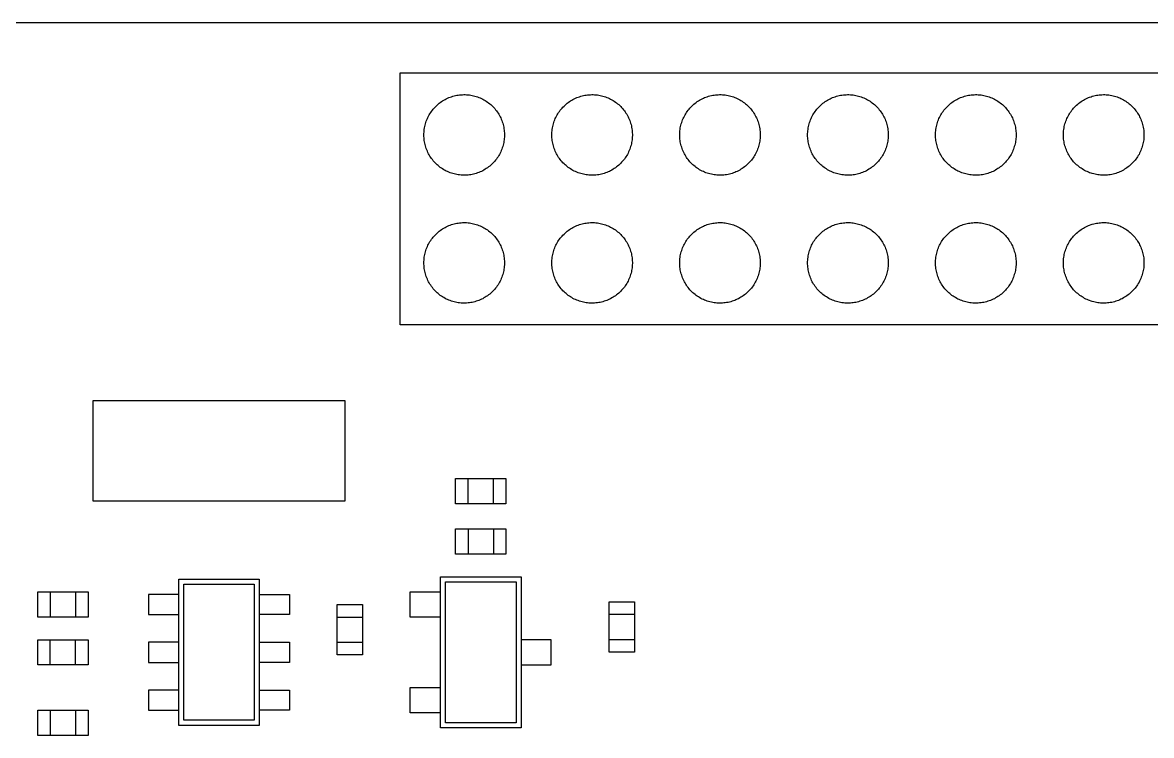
# Model space of a CAD drawing. Header units: millimetres. Extents: x -87 to 0, y -2.5 to 56.
# Drawn here: x -65.4 to -42.98, y 41.85 to 56 of the extents above; entities that cross this region are included whole.
import ezdxf

# ---------------------------------------------------------------- set-up
doc = ezdxf.new("R2010")
doc.units = ezdxf.units.MM
doc.header["$MEASUREMENT"] = 0
for name, color, linetype, true_color in [('BOARD_OUTLINE', 254, 'Continuous', 0xd6d6d6), ('PARTS_TOP', 111, 'Continuous', 0x7fffbf), ('PINS_TOP', 1, 'Continuous', 0xff0000)]:
    doc.layers.add(name, color=color, linetype=linetype, true_color=true_color)

msp = doc.modelspace()

# ---------------------------------------------------------------- linework, layer by layer
at = {"layer": 'BOARD_OUTLINE'}
msp.add_lwpolyline([(-82, 56), (-3, 56)], dxfattribs=at)
at = {"layer": 'PARTS_TOP'}
for points in [[(-7.1, 50), (-57.9, 50), (-57.9, 55), (-7.1, 55), (-7.1, 50)], [(-59, 46.5), (-64, 46.5), (-64, 48.5), (-59, 48.5), (-59, 46.5)], [(-56.8, 46.45), (-56.8, 46.95), (-55.8, 46.95), (-55.8, 46.45), (-56.8, 46.45)], [(-56.55, 46.45), (-56.55, 46.95)], [(-56.05, 46.45), (-56.05, 46.95)], [(-56.8, 45.45), (-56.8, 45.95), (-55.8, 45.95), (-55.8, 45.45), (-56.8, 45.45)], [(-56.55, 45.95), (-56.55, 45.45)], [(-56.05, 45.95), (-56.05, 45.45)], [(-60.7, 44.95), (-60.7, 42.05), (-62.3, 42.05), (-62.3, 44.95), (-60.7, 44.95)], [(-60.8, 44.85), (-60.8, 42.15), (-62.2, 42.15), (-62.2, 44.85), (-60.8, 44.85)], [(-57.1, 42), (-57.1, 45), (-55.5, 45), (-55.5, 42), (-57.1, 42)], [(-57, 42.1), (-57, 44.9), (-55.6, 44.9), (-55.6, 42.1), (-57, 42.1)], [(-64.1, 44.7), (-64.1, 44.2), (-65.1, 44.2), (-65.1, 44.7), (-64.1, 44.7)], [(-64.85, 44.7), (-64.85, 44.2)], [(-64.35, 44.7), (-64.35, 44.2)], [(-62.3, 44.65), (-62.9, 44.65), (-62.9, 44.25), (-62.3, 44.25)], [(-60.7, 44.65), (-60.1, 44.65), (-60.1, 44.25), (-60.7, 44.25)], [(-57.1, 44.2), (-57.7, 44.2), (-57.7, 44.7), (-57.1, 44.7)], [(-59.15, 44.45), (-58.65, 44.45), (-58.65, 43.45), (-59.15, 43.45), (-59.15, 44.45)], [(-53.75, 44.5), (-53.25, 44.5), (-53.25, 43.5), (-53.75, 43.5), (-53.75, 44.5)], [(-59.15, 44.2), (-58.65, 44.2)], [(-53.25, 44.25), (-53.75, 44.25)], [(-64.1, 43.75), (-64.1, 43.25), (-65.1, 43.25), (-65.1, 43.75), (-64.1, 43.75)], [(-64.85, 43.25), (-64.85, 43.75)], [(-64.35, 43.25), (-64.35, 43.75)], [(-55.5, 43.25), (-54.9, 43.25), (-54.9, 43.75), (-55.5, 43.75)], [(-53.25, 43.75), (-53.75, 43.75)], [(-62.3, 43.7), (-62.9, 43.7), (-62.9, 43.3), (-62.3, 43.3)], [(-60.7, 43.7), (-60.1, 43.7), (-60.1, 43.3), (-60.7, 43.3)], [(-59.15, 43.7), (-58.65, 43.7)], [(-62.3, 42.75), (-62.9, 42.75), (-62.9, 42.35), (-62.3, 42.35)], [(-60.7, 42.75), (-60.1, 42.75), (-60.1, 42.35), (-60.7, 42.35)], [(-57.1, 42.3), (-57.7, 42.3), (-57.7, 42.8), (-57.1, 42.8)], [(-65.1, 41.85), (-65.1, 42.35), (-64.1, 42.35), (-64.1, 41.85), (-65.1, 41.85)], [(-64.85, 42.35), (-64.85, 41.85)], [(-64.35, 42.35), (-64.35, 41.85)]]:
    msp.add_lwpolyline(points, dxfattribs=at)
at = {"layer": 'PINS_TOP'}
for points in [[(-57.43, 53.77), (-57.43, 53.798), (-57.428, 53.825), (-57.426, 53.853), (-57.422, 53.881), (-57.418, 53.908), (-57.413, 53.935), (-57.406, 53.962), (-57.399, 53.989), (-57.391, 54.016), (-57.382, 54.042), (-57.372, 54.068), (-57.362, 54.094), (-57.35, 54.119), (-57.337, 54.144), (-57.324, 54.168), (-57.31, 54.192), (-57.295, 54.215), (-57.279, 54.238), (-57.262, 54.26), (-57.245, 54.282), (-57.227, 54.303), (-57.208, 54.323), (-57.188, 54.343), (-57.168, 54.362), (-57.147, 54.38), (-57.126, 54.398), (-57.104, 54.415), (-57.081, 54.431), (-57.058, 54.446), (-57.034, 54.46), (-57.01, 54.474), (-56.985, 54.487), (-56.96, 54.499), (-56.935, 54.51), (-56.909, 54.52), (-56.882, 54.529), (-56.856, 54.537), (-56.829, 54.545), (-56.802, 54.551), (-56.775, 54.557), (-56.748, 54.561), (-56.72, 54.565), (-56.692, 54.568), (-56.665, 54.569), (-56.637, 54.57), (-56.609, 54.57), (-56.581, 54.569), (-56.554, 54.566), (-56.526, 54.563), (-56.499, 54.559), (-56.471, 54.554), (-56.444, 54.548), (-56.417, 54.541), (-56.391, 54.533), (-56.364, 54.525), (-56.338, 54.515), (-56.313, 54.504), (-56.287, 54.493), (-56.262, 54.481), (-56.238, 54.467), (-56.214, 54.453), (-56.191, 54.439), (-56.168, 54.423), (-56.145, 54.406), (-56.123, 54.389), (-56.102, 54.371), (-56.082, 54.353), (-56.062, 54.333), (-56.043, 54.313), (-56.024, 54.292), (-56.006, 54.271), (-55.989, 54.249), (-55.973, 54.227), (-55.958, 54.204), (-55.943, 54.18), (-55.929, 54.156), (-55.916, 54.131), (-55.904, 54.106), (-55.893, 54.081), (-55.883, 54.055), (-55.873, 54.029), (-55.865, 54.003), (-55.857, 53.976), (-55.85, 53.949), (-55.845, 53.922), (-55.84, 53.894), (-55.836, 53.867), (-55.833, 53.839), (-55.831, 53.812), (-55.83, 53.784), (-55.83, 53.756), (-55.831, 53.728), (-55.833, 53.701), (-55.836, 53.673), (-55.84, 53.646), (-55.845, 53.618), (-55.85, 53.591), (-55.857, 53.564), (-55.865, 53.537), (-55.873, 53.511), (-55.883, 53.485), (-55.893, 53.459), (-55.904, 53.434), (-55.916, 53.409), (-55.929, 53.384), (-55.943, 53.36), (-55.958, 53.336), (-55.973, 53.313), (-55.989, 53.291), (-56.006, 53.269), (-56.024, 53.248), (-56.043, 53.227), (-56.062, 53.207), (-56.082, 53.187), (-56.102, 53.169), (-56.123, 53.151), (-56.145, 53.134), (-56.168, 53.117), (-56.191, 53.101), (-56.214, 53.087), (-56.238, 53.073), (-56.262, 53.059), (-56.287, 53.047), (-56.313, 53.036), (-56.338, 53.025), (-56.364, 53.015), (-56.391, 53.007), (-56.417, 52.999), (-56.444, 52.992), (-56.471, 52.986), (-56.499, 52.981), (-56.526, 52.977), (-56.554, 52.974), (-56.581, 52.971), (-56.609, 52.97), (-56.637, 52.97), (-56.665, 52.971), (-56.692, 52.972), (-56.72, 52.975), (-56.748, 52.979), (-56.775, 52.983), (-56.802, 52.989), (-56.829, 52.995), (-56.856, 53.003), (-56.882, 53.011), (-56.909, 53.02), (-56.935, 53.03), (-56.96, 53.041), (-56.985, 53.053), (-57.01, 53.066), (-57.034, 53.08), (-57.058, 53.094), (-57.081, 53.109), (-57.104, 53.125), (-57.126, 53.142), (-57.147, 53.16), (-57.168, 53.178), (-57.188, 53.197), (-57.208, 53.217), (-57.227, 53.237), (-57.245, 53.258), (-57.262, 53.28), (-57.279, 53.302), (-57.295, 53.325), (-57.31, 53.348), (-57.324, 53.372), (-57.337, 53.396), (-57.35, 53.421), (-57.362, 53.446), (-57.372, 53.472), (-57.382, 53.498), (-57.391, 53.524), (-57.399, 53.551), (-57.406, 53.578), (-57.413, 53.605), (-57.418, 53.632), (-57.422, 53.659), (-57.426, 53.687), (-57.428, 53.715), (-57.43, 53.742), (-57.43, 53.77)], [(-54.89, 53.77), (-54.89, 53.798), (-54.888, 53.825), (-54.886, 53.853), (-54.882, 53.881), (-54.878, 53.908), (-54.873, 53.935), (-54.866, 53.962), (-54.859, 53.989), (-54.851, 54.016), (-54.842, 54.042), (-54.832, 54.068), (-54.822, 54.094), (-54.81, 54.119), (-54.797, 54.144), (-54.784, 54.168), (-54.77, 54.192), (-54.755, 54.215), (-54.739, 54.238), (-54.722, 54.26), (-54.705, 54.282), (-54.687, 54.303), (-54.668, 54.323), (-54.648, 54.343), (-54.628, 54.362), (-54.607, 54.38), (-54.586, 54.398), (-54.564, 54.415), (-54.541, 54.431), (-54.518, 54.446), (-54.494, 54.46), (-54.47, 54.474), (-54.445, 54.487), (-54.42, 54.499), (-54.395, 54.51), (-54.369, 54.52), (-54.342, 54.529), (-54.316, 54.537), (-54.289, 54.545), (-54.262, 54.551), (-54.235, 54.557), (-54.208, 54.561), (-54.18, 54.565), (-54.152, 54.568), (-54.125, 54.569), (-54.097, 54.57), (-54.069, 54.57), (-54.041, 54.569), (-54.014, 54.566), (-53.986, 54.563), (-53.959, 54.559), (-53.931, 54.554), (-53.904, 54.548), (-53.877, 54.541), (-53.851, 54.533), (-53.824, 54.525), (-53.798, 54.515), (-53.773, 54.504), (-53.747, 54.493), (-53.722, 54.481), (-53.698, 54.467), (-53.674, 54.453), (-53.651, 54.439), (-53.628, 54.423), (-53.605, 54.406), (-53.583, 54.389), (-53.562, 54.371), (-53.542, 54.353), (-53.522, 54.333), (-53.503, 54.313), (-53.484, 54.292), (-53.466, 54.271), (-53.449, 54.249), (-53.433, 54.227), (-53.418, 54.204), (-53.403, 54.18), (-53.389, 54.156), (-53.376, 54.131), (-53.364, 54.106), (-53.353, 54.081), (-53.343, 54.055), (-53.333, 54.029), (-53.325, 54.003), (-53.317, 53.976), (-53.31, 53.949), (-53.305, 53.922), (-53.3, 53.894), (-53.296, 53.867), (-53.293, 53.839), (-53.291, 53.812), (-53.29, 53.784), (-53.29, 53.756), (-53.291, 53.728), (-53.293, 53.701), (-53.296, 53.673), (-53.3, 53.646), (-53.305, 53.618), (-53.31, 53.591), (-53.317, 53.564), (-53.325, 53.537), (-53.333, 53.511), (-53.343, 53.485), (-53.353, 53.459), (-53.364, 53.434), (-53.376, 53.409), (-53.389, 53.384), (-53.403, 53.36), (-53.418, 53.336), (-53.433, 53.313), (-53.449, 53.291), (-53.466, 53.269), (-53.484, 53.248), (-53.503, 53.227), (-53.522, 53.207), (-53.542, 53.187), (-53.562, 53.169), (-53.583, 53.151), (-53.605, 53.134), (-53.628, 53.117), (-53.651, 53.101), (-53.674, 53.087), (-53.698, 53.073), (-53.722, 53.059), (-53.747, 53.047), (-53.773, 53.036), (-53.798, 53.025), (-53.824, 53.015), (-53.851, 53.007), (-53.877, 52.999), (-53.904, 52.992), (-53.931, 52.986), (-53.959, 52.981), (-53.986, 52.977), (-54.014, 52.974), (-54.041, 52.971), (-54.069, 52.97), (-54.097, 52.97), (-54.125, 52.971), (-54.152, 52.972), (-54.18, 52.975), (-54.208, 52.979), (-54.235, 52.983), (-54.262, 52.989), (-54.289, 52.995), (-54.316, 53.003), (-54.342, 53.011), (-54.369, 53.02), (-54.395, 53.03), (-54.42, 53.041), (-54.445, 53.053), (-54.47, 53.066), (-54.494, 53.08), (-54.518, 53.094), (-54.541, 53.109), (-54.564, 53.125), (-54.586, 53.142), (-54.607, 53.16), (-54.628, 53.178), (-54.648, 53.197), (-54.668, 53.217), (-54.687, 53.237), (-54.705, 53.258), (-54.722, 53.28), (-54.739, 53.302), (-54.755, 53.325), (-54.77, 53.348), (-54.784, 53.372), (-54.797, 53.396), (-54.81, 53.421), (-54.822, 53.446), (-54.832, 53.472), (-54.842, 53.498), (-54.851, 53.524), (-54.859, 53.551), (-54.866, 53.578), (-54.873, 53.605), (-54.878, 53.632), (-54.882, 53.659), (-54.886, 53.687), (-54.888, 53.715), (-54.89, 53.742), (-54.89, 53.77)], [(-52.35, 53.77), (-52.35, 53.798), (-52.348, 53.825), (-52.346, 53.853), (-52.342, 53.881), (-52.338, 53.908), (-52.333, 53.935), (-52.326, 53.962), (-52.319, 53.989), (-52.311, 54.016), (-52.302, 54.042), (-52.292, 54.068), (-52.282, 54.094), (-52.27, 54.119), (-52.257, 54.144), (-52.244, 54.168), (-52.23, 54.192), (-52.215, 54.215), (-52.199, 54.238), (-52.182, 54.26), (-52.165, 54.282), (-52.147, 54.303), (-52.128, 54.323), (-52.108, 54.343), (-52.088, 54.362), (-52.067, 54.38), (-52.046, 54.398), (-52.024, 54.415), (-52.001, 54.431), (-51.978, 54.446), (-51.954, 54.46), (-51.93, 54.474), (-51.905, 54.487), (-51.88, 54.499), (-51.855, 54.51), (-51.829, 54.52), (-51.802, 54.529), (-51.776, 54.537), (-51.749, 54.545), (-51.722, 54.551), (-51.695, 54.557), (-51.668, 54.561), (-51.64, 54.565), (-51.612, 54.568), (-51.585, 54.569), (-51.557, 54.57), (-51.529, 54.57), (-51.501, 54.569), (-51.474, 54.566), (-51.446, 54.563), (-51.419, 54.559), (-51.391, 54.554), (-51.364, 54.548), (-51.337, 54.541), (-51.311, 54.533), (-51.284, 54.525), (-51.258, 54.515), (-51.233, 54.504), (-51.207, 54.493), (-51.182, 54.481), (-51.158, 54.467), (-51.134, 54.453), (-51.111, 54.439), (-51.088, 54.423), (-51.065, 54.406), (-51.043, 54.389), (-51.022, 54.371), (-51.002, 54.353), (-50.982, 54.333), (-50.963, 54.313), (-50.944, 54.292), (-50.926, 54.271), (-50.909, 54.249), (-50.893, 54.227), (-50.878, 54.204), (-50.863, 54.18), (-50.849, 54.156), (-50.836, 54.131), (-50.824, 54.106), (-50.813, 54.081), (-50.803, 54.055), (-50.793, 54.029), (-50.785, 54.003), (-50.777, 53.976), (-50.77, 53.949), (-50.765, 53.922), (-50.76, 53.894), (-50.756, 53.867), (-50.753, 53.839), (-50.751, 53.812), (-50.75, 53.784), (-50.75, 53.756), (-50.751, 53.728), (-50.753, 53.701), (-50.756, 53.673), (-50.76, 53.646), (-50.765, 53.618), (-50.77, 53.591), (-50.777, 53.564), (-50.785, 53.537), (-50.793, 53.511), (-50.803, 53.485), (-50.813, 53.459), (-50.824, 53.434), (-50.836, 53.409), (-50.849, 53.384), (-50.863, 53.36), (-50.878, 53.336), (-50.893, 53.313), (-50.909, 53.291), (-50.926, 53.269), (-50.944, 53.248), (-50.963, 53.227), (-50.982, 53.207), (-51.002, 53.187), (-51.022, 53.169), (-51.043, 53.151), (-51.065, 53.134), (-51.088, 53.117), (-51.111, 53.101), (-51.134, 53.087), (-51.158, 53.073), (-51.182, 53.059), (-51.207, 53.047), (-51.233, 53.036), (-51.258, 53.025), (-51.284, 53.015), (-51.311, 53.007), (-51.337, 52.999), (-51.364, 52.992), (-51.391, 52.986), (-51.419, 52.981), (-51.446, 52.977), (-51.474, 52.974), (-51.501, 52.971), (-51.529, 52.97), (-51.557, 52.97), (-51.585, 52.971), (-51.612, 52.972), (-51.64, 52.975), (-51.668, 52.979), (-51.695, 52.983), (-51.722, 52.989), (-51.749, 52.995), (-51.776, 53.003), (-51.802, 53.011), (-51.829, 53.02), (-51.855, 53.03), (-51.88, 53.041), (-51.905, 53.053), (-51.93, 53.066), (-51.954, 53.08), (-51.978, 53.094), (-52.001, 53.109), (-52.024, 53.125), (-52.046, 53.142), (-52.067, 53.16), (-52.088, 53.178), (-52.108, 53.197), (-52.128, 53.217), (-52.147, 53.237), (-52.165, 53.258), (-52.182, 53.28), (-52.199, 53.302), (-52.215, 53.325), (-52.23, 53.348), (-52.244, 53.372), (-52.257, 53.396), (-52.27, 53.421), (-52.282, 53.446), (-52.292, 53.472), (-52.302, 53.498), (-52.311, 53.524), (-52.319, 53.551), (-52.326, 53.578), (-52.333, 53.605), (-52.338, 53.632), (-52.342, 53.659), (-52.346, 53.687), (-52.348, 53.715), (-52.35, 53.742), (-52.35, 53.77)], [(-49.81, 53.77), (-49.81, 53.798), (-49.808, 53.825), (-49.806, 53.853), (-49.802, 53.881), (-49.798, 53.908), (-49.793, 53.935), (-49.786, 53.962), (-49.779, 53.989), (-49.771, 54.016), (-49.762, 54.042), (-49.752, 54.068), (-49.742, 54.094), (-49.73, 54.119), (-49.717, 54.144), (-49.704, 54.168), (-49.69, 54.192), (-49.675, 54.215), (-49.659, 54.238), (-49.642, 54.26), (-49.625, 54.282), (-49.607, 54.303), (-49.588, 54.323), (-49.568, 54.343), (-49.548, 54.362), (-49.527, 54.38), (-49.506, 54.398), (-49.484, 54.415), (-49.461, 54.431), (-49.438, 54.446), (-49.414, 54.46), (-49.39, 54.474), (-49.365, 54.487), (-49.34, 54.499), (-49.315, 54.51), (-49.289, 54.52), (-49.262, 54.529), (-49.236, 54.537), (-49.209, 54.545), (-49.182, 54.551), (-49.155, 54.557), (-49.128, 54.561), (-49.1, 54.565), (-49.072, 54.568), (-49.045, 54.569), (-49.017, 54.57), (-48.989, 54.57), (-48.961, 54.569), (-48.934, 54.566), (-48.906, 54.563), (-48.879, 54.559), (-48.851, 54.554), (-48.824, 54.548), (-48.797, 54.541), (-48.771, 54.533), (-48.744, 54.525), (-48.718, 54.515), (-48.693, 54.504), (-48.667, 54.493), (-48.642, 54.481), (-48.618, 54.467), (-48.594, 54.453), (-48.571, 54.439), (-48.548, 54.423), (-48.525, 54.406), (-48.503, 54.389), (-48.482, 54.371), (-48.462, 54.353), (-48.442, 54.333), (-48.423, 54.313), (-48.404, 54.292), (-48.386, 54.271), (-48.369, 54.249), (-48.353, 54.227), (-48.338, 54.204), (-48.323, 54.18), (-48.309, 54.156), (-48.296, 54.131), (-48.284, 54.106), (-48.273, 54.081), (-48.263, 54.055), (-48.253, 54.029), (-48.245, 54.003), (-48.237, 53.976), (-48.23, 53.949), (-48.225, 53.922), (-48.22, 53.894), (-48.216, 53.867), (-48.213, 53.839), (-48.211, 53.812), (-48.21, 53.784), (-48.21, 53.756), (-48.211, 53.728), (-48.213, 53.701), (-48.216, 53.673), (-48.22, 53.646), (-48.225, 53.618), (-48.23, 53.591), (-48.237, 53.564), (-48.245, 53.537), (-48.253, 53.511), (-48.263, 53.485), (-48.273, 53.459), (-48.284, 53.434), (-48.296, 53.409), (-48.309, 53.384), (-48.323, 53.36), (-48.338, 53.336), (-48.353, 53.313), (-48.369, 53.291), (-48.386, 53.269), (-48.404, 53.248), (-48.423, 53.227), (-48.442, 53.207), (-48.462, 53.187), (-48.482, 53.169), (-48.503, 53.151), (-48.525, 53.134), (-48.548, 53.117), (-48.571, 53.101), (-48.594, 53.087), (-48.618, 53.073), (-48.642, 53.059), (-48.667, 53.047), (-48.693, 53.036), (-48.718, 53.025), (-48.744, 53.015), (-48.771, 53.007), (-48.797, 52.999), (-48.824, 52.992), (-48.851, 52.986), (-48.879, 52.981), (-48.906, 52.977), (-48.934, 52.974), (-48.961, 52.971), (-48.989, 52.97), (-49.017, 52.97), (-49.045, 52.971), (-49.072, 52.972), (-49.1, 52.975), (-49.128, 52.979), (-49.155, 52.983), (-49.182, 52.989), (-49.209, 52.995), (-49.236, 53.003), (-49.262, 53.011), (-49.289, 53.02), (-49.315, 53.03), (-49.34, 53.041), (-49.365, 53.053), (-49.39, 53.066), (-49.414, 53.08), (-49.438, 53.094), (-49.461, 53.109), (-49.484, 53.125), (-49.506, 53.142), (-49.527, 53.16), (-49.548, 53.178), (-49.568, 53.197), (-49.588, 53.217), (-49.607, 53.237), (-49.625, 53.258), (-49.642, 53.28), (-49.659, 53.302), (-49.675, 53.325), (-49.69, 53.348), (-49.704, 53.372), (-49.717, 53.396), (-49.73, 53.421), (-49.742, 53.446), (-49.752, 53.472), (-49.762, 53.498), (-49.771, 53.524), (-49.779, 53.551), (-49.786, 53.578), (-49.793, 53.605), (-49.798, 53.632), (-49.802, 53.659), (-49.806, 53.687), (-49.808, 53.715), (-49.81, 53.742), (-49.81, 53.77)], [(-47.27, 53.77), (-47.27, 53.798), (-47.268, 53.825), (-47.266, 53.853), (-47.262, 53.881), (-47.258, 53.908), (-47.253, 53.935), (-47.246, 53.962), (-47.239, 53.989), (-47.231, 54.016), (-47.222, 54.042), (-47.212, 54.068), (-47.202, 54.094), (-47.19, 54.119), (-47.177, 54.144), (-47.164, 54.168), (-47.15, 54.192), (-47.135, 54.215), (-47.119, 54.238), (-47.102, 54.26), (-47.085, 54.282), (-47.067, 54.303), (-47.048, 54.323), (-47.028, 54.343), (-47.008, 54.362), (-46.987, 54.38), (-46.966, 54.398), (-46.944, 54.415), (-46.921, 54.431), (-46.898, 54.446), (-46.874, 54.46), (-46.85, 54.474), (-46.825, 54.487), (-46.8, 54.499), (-46.775, 54.51), (-46.749, 54.52), (-46.722, 54.529), (-46.696, 54.537), (-46.669, 54.545), (-46.642, 54.551), (-46.615, 54.557), (-46.588, 54.561), (-46.56, 54.565), (-46.532, 54.568), (-46.505, 54.569), (-46.477, 54.57), (-46.449, 54.57), (-46.421, 54.569), (-46.394, 54.566), (-46.366, 54.563), (-46.339, 54.559), (-46.311, 54.554), (-46.284, 54.548), (-46.257, 54.541), (-46.231, 54.533), (-46.204, 54.525), (-46.178, 54.515), (-46.153, 54.504), (-46.127, 54.493), (-46.102, 54.481), (-46.078, 54.467), (-46.054, 54.453), (-46.031, 54.439), (-46.008, 54.423), (-45.985, 54.406), (-45.963, 54.389), (-45.942, 54.371), (-45.922, 54.353), (-45.902, 54.333), (-45.883, 54.313), (-45.864, 54.292), (-45.846, 54.271), (-45.829, 54.249), (-45.813, 54.227), (-45.798, 54.204), (-45.783, 54.18), (-45.769, 54.156), (-45.756, 54.131), (-45.744, 54.106), (-45.733, 54.081), (-45.723, 54.055), (-45.713, 54.029), (-45.705, 54.003), (-45.697, 53.976), (-45.69, 53.949), (-45.685, 53.922), (-45.68, 53.894), (-45.676, 53.867), (-45.673, 53.839), (-45.671, 53.812), (-45.67, 53.784), (-45.67, 53.756), (-45.671, 53.728), (-45.673, 53.701), (-45.676, 53.673), (-45.68, 53.646), (-45.685, 53.618), (-45.69, 53.591), (-45.697, 53.564), (-45.705, 53.537), (-45.713, 53.511), (-45.723, 53.485), (-45.733, 53.459), (-45.744, 53.434), (-45.756, 53.409), (-45.769, 53.384), (-45.783, 53.36), (-45.798, 53.336), (-45.813, 53.313), (-45.829, 53.291), (-45.846, 53.269), (-45.864, 53.248), (-45.883, 53.227), (-45.902, 53.207), (-45.922, 53.187), (-45.942, 53.169), (-45.963, 53.151), (-45.985, 53.134), (-46.008, 53.117), (-46.031, 53.101), (-46.054, 53.087), (-46.078, 53.073), (-46.102, 53.059), (-46.127, 53.047), (-46.153, 53.036), (-46.178, 53.025), (-46.204, 53.015), (-46.231, 53.007), (-46.257, 52.999), (-46.284, 52.992), (-46.311, 52.986), (-46.339, 52.981), (-46.366, 52.977), (-46.394, 52.974), (-46.421, 52.971), (-46.449, 52.97), (-46.477, 52.97), (-46.505, 52.971), (-46.532, 52.972), (-46.56, 52.975), (-46.588, 52.979), (-46.615, 52.983), (-46.642, 52.989), (-46.669, 52.995), (-46.696, 53.003), (-46.722, 53.011), (-46.749, 53.02), (-46.775, 53.03), (-46.8, 53.041), (-46.825, 53.053), (-46.85, 53.066), (-46.874, 53.08), (-46.898, 53.094), (-46.921, 53.109), (-46.944, 53.125), (-46.966, 53.142), (-46.987, 53.16), (-47.008, 53.178), (-47.028, 53.197), (-47.048, 53.217), (-47.067, 53.237), (-47.085, 53.258), (-47.102, 53.28), (-47.119, 53.302), (-47.135, 53.325), (-47.15, 53.348), (-47.164, 53.372), (-47.177, 53.396), (-47.19, 53.421), (-47.202, 53.446), (-47.212, 53.472), (-47.222, 53.498), (-47.231, 53.524), (-47.239, 53.551), (-47.246, 53.578), (-47.253, 53.605), (-47.258, 53.632), (-47.262, 53.659), (-47.266, 53.687), (-47.268, 53.715), (-47.27, 53.742), (-47.27, 53.77)], [(-44.73, 53.77), (-44.73, 53.798), (-44.728, 53.825), (-44.726, 53.853), (-44.722, 53.881), (-44.718, 53.908), (-44.713, 53.935), (-44.706, 53.962), (-44.699, 53.989), (-44.691, 54.016), (-44.682, 54.042), (-44.672, 54.068), (-44.662, 54.094), (-44.65, 54.119), (-44.637, 54.144), (-44.624, 54.168), (-44.61, 54.192), (-44.595, 54.215), (-44.579, 54.238), (-44.562, 54.26), (-44.545, 54.282), (-44.527, 54.303), (-44.508, 54.323), (-44.488, 54.343), (-44.468, 54.362), (-44.447, 54.38), (-44.426, 54.398), (-44.404, 54.415), (-44.381, 54.431), (-44.358, 54.446), (-44.334, 54.46), (-44.31, 54.474), (-44.285, 54.487), (-44.26, 54.499), (-44.235, 54.51), (-44.209, 54.52), (-44.182, 54.529), (-44.156, 54.537), (-44.129, 54.545), (-44.102, 54.551), (-44.075, 54.557), (-44.048, 54.561), (-44.02, 54.565), (-43.992, 54.568), (-43.965, 54.569), (-43.937, 54.57), (-43.909, 54.57), (-43.881, 54.569), (-43.854, 54.566), (-43.826, 54.563), (-43.799, 54.559), (-43.771, 54.554), (-43.744, 54.548), (-43.717, 54.541), (-43.691, 54.533), (-43.664, 54.525), (-43.638, 54.515), (-43.613, 54.504), (-43.587, 54.493), (-43.562, 54.481), (-43.538, 54.467), (-43.514, 54.453), (-43.491, 54.439), (-43.468, 54.423), (-43.445, 54.406), (-43.423, 54.389), (-43.402, 54.371), (-43.382, 54.353), (-43.362, 54.333), (-43.343, 54.313), (-43.324, 54.292), (-43.306, 54.271), (-43.289, 54.249), (-43.273, 54.227), (-43.258, 54.204), (-43.243, 54.18), (-43.229, 54.156), (-43.216, 54.131), (-43.204, 54.106), (-43.193, 54.081), (-43.183, 54.055), (-43.173, 54.029), (-43.165, 54.003), (-43.157, 53.976), (-43.15, 53.949), (-43.145, 53.922), (-43.14, 53.894), (-43.136, 53.867), (-43.133, 53.839), (-43.131, 53.812), (-43.13, 53.784), (-43.13, 53.756), (-43.131, 53.728), (-43.133, 53.701), (-43.136, 53.673), (-43.14, 53.646), (-43.145, 53.618), (-43.15, 53.591), (-43.157, 53.564), (-43.165, 53.537), (-43.173, 53.511), (-43.183, 53.485), (-43.193, 53.459), (-43.204, 53.434), (-43.216, 53.409), (-43.229, 53.384), (-43.243, 53.36), (-43.258, 53.336), (-43.273, 53.313), (-43.289, 53.291), (-43.306, 53.269), (-43.324, 53.248), (-43.343, 53.227), (-43.362, 53.207), (-43.382, 53.187), (-43.402, 53.169), (-43.423, 53.151), (-43.445, 53.134), (-43.468, 53.117), (-43.491, 53.101), (-43.514, 53.087), (-43.538, 53.073), (-43.562, 53.059), (-43.587, 53.047), (-43.613, 53.036), (-43.638, 53.025), (-43.664, 53.015), (-43.691, 53.007), (-43.717, 52.999), (-43.744, 52.992), (-43.771, 52.986), (-43.799, 52.981), (-43.826, 52.977), (-43.854, 52.974), (-43.881, 52.971), (-43.909, 52.97), (-43.937, 52.97), (-43.965, 52.971), (-43.992, 52.972), (-44.02, 52.975), (-44.048, 52.979), (-44.075, 52.983), (-44.102, 52.989), (-44.129, 52.995), (-44.156, 53.003), (-44.182, 53.011), (-44.209, 53.02), (-44.235, 53.03), (-44.26, 53.041), (-44.285, 53.053), (-44.31, 53.066), (-44.334, 53.08), (-44.358, 53.094), (-44.381, 53.109), (-44.404, 53.125), (-44.426, 53.142), (-44.447, 53.16), (-44.468, 53.178), (-44.488, 53.197), (-44.508, 53.217), (-44.527, 53.237), (-44.545, 53.258), (-44.562, 53.28), (-44.579, 53.302), (-44.595, 53.325), (-44.61, 53.348), (-44.624, 53.372), (-44.637, 53.396), (-44.65, 53.421), (-44.662, 53.446), (-44.672, 53.472), (-44.682, 53.498), (-44.691, 53.524), (-44.699, 53.551), (-44.706, 53.578), (-44.713, 53.605), (-44.718, 53.632), (-44.722, 53.659), (-44.726, 53.687), (-44.728, 53.715), (-44.73, 53.742), (-44.73, 53.77)], [(-57.43, 51.23), (-57.43, 51.258), (-57.428, 51.285), (-57.426, 51.313), (-57.422, 51.341), (-57.418, 51.368), (-57.413, 51.395), (-57.406, 51.422), (-57.399, 51.449), (-57.391, 51.476), (-57.382, 51.502), (-57.372, 51.528), (-57.362, 51.554), (-57.35, 51.579), (-57.337, 51.604), (-57.324, 51.628), (-57.31, 51.652), (-57.295, 51.675), (-57.279, 51.698), (-57.262, 51.72), (-57.245, 51.742), (-57.227, 51.763), (-57.208, 51.783), (-57.188, 51.803), (-57.168, 51.822), (-57.147, 51.84), (-57.126, 51.858), (-57.104, 51.875), (-57.081, 51.891), (-57.058, 51.906), (-57.034, 51.92), (-57.01, 51.934), (-56.985, 51.947), (-56.96, 51.959), (-56.935, 51.97), (-56.909, 51.98), (-56.882, 51.989), (-56.856, 51.997), (-56.829, 52.005), (-56.802, 52.011), (-56.775, 52.017), (-56.748, 52.021), (-56.72, 52.025), (-56.692, 52.028), (-56.665, 52.029), (-56.637, 52.03), (-56.609, 52.03), (-56.581, 52.029), (-56.554, 52.026), (-56.526, 52.023), (-56.499, 52.019), (-56.471, 52.014), (-56.444, 52.008), (-56.417, 52.001), (-56.391, 51.993), (-56.364, 51.985), (-56.338, 51.975), (-56.313, 51.964), (-56.287, 51.953), (-56.262, 51.941), (-56.238, 51.927), (-56.214, 51.913), (-56.191, 51.899), (-56.168, 51.883), (-56.145, 51.866), (-56.123, 51.849), (-56.102, 51.831), (-56.082, 51.813), (-56.062, 51.793), (-56.043, 51.773), (-56.024, 51.752), (-56.006, 51.731), (-55.989, 51.709), (-55.973, 51.687), (-55.958, 51.664), (-55.943, 51.64), (-55.929, 51.616), (-55.916, 51.591), (-55.904, 51.566), (-55.893, 51.541), (-55.883, 51.515), (-55.873, 51.489), (-55.865, 51.463), (-55.857, 51.436), (-55.85, 51.409), (-55.845, 51.382), (-55.84, 51.354), (-55.836, 51.327), (-55.833, 51.299), (-55.831, 51.272), (-55.83, 51.244), (-55.83, 51.216), (-55.831, 51.188), (-55.833, 51.161), (-55.836, 51.133), (-55.84, 51.106), (-55.845, 51.078), (-55.85, 51.051), (-55.857, 51.024), (-55.865, 50.997), (-55.873, 50.971), (-55.883, 50.945), (-55.893, 50.919), (-55.904, 50.894), (-55.916, 50.869), (-55.929, 50.844), (-55.943, 50.82), (-55.958, 50.796), (-55.973, 50.773), (-55.989, 50.751), (-56.006, 50.729), (-56.024, 50.708), (-56.043, 50.687), (-56.062, 50.667), (-56.082, 50.647), (-56.102, 50.629), (-56.123, 50.611), (-56.145, 50.594), (-56.168, 50.577), (-56.191, 50.561), (-56.214, 50.547), (-56.238, 50.533), (-56.262, 50.519), (-56.287, 50.507), (-56.313, 50.496), (-56.338, 50.485), (-56.364, 50.475), (-56.391, 50.467), (-56.417, 50.459), (-56.444, 50.452), (-56.471, 50.446), (-56.499, 50.441), (-56.526, 50.437), (-56.554, 50.434), (-56.581, 50.431), (-56.609, 50.43), (-56.637, 50.43), (-56.665, 50.431), (-56.692, 50.432), (-56.72, 50.435), (-56.748, 50.439), (-56.775, 50.443), (-56.802, 50.449), (-56.829, 50.455), (-56.856, 50.463), (-56.882, 50.471), (-56.909, 50.48), (-56.935, 50.49), (-56.96, 50.501), (-56.985, 50.513), (-57.01, 50.526), (-57.034, 50.54), (-57.058, 50.554), (-57.081, 50.569), (-57.104, 50.585), (-57.126, 50.602), (-57.147, 50.62), (-57.168, 50.638), (-57.188, 50.657), (-57.208, 50.677), (-57.227, 50.697), (-57.245, 50.718), (-57.262, 50.74), (-57.279, 50.762), (-57.295, 50.785), (-57.31, 50.808), (-57.324, 50.832), (-57.337, 50.856), (-57.35, 50.881), (-57.362, 50.906), (-57.372, 50.932), (-57.382, 50.958), (-57.391, 50.984), (-57.399, 51.011), (-57.406, 51.038), (-57.413, 51.065), (-57.418, 51.092), (-57.422, 51.119), (-57.426, 51.147), (-57.428, 51.175), (-57.43, 51.202), (-57.43, 51.23)], [(-54.89, 51.23), (-54.89, 51.258), (-54.888, 51.285), (-54.886, 51.313), (-54.882, 51.341), (-54.878, 51.368), (-54.873, 51.395), (-54.866, 51.422), (-54.859, 51.449), (-54.851, 51.476), (-54.842, 51.502), (-54.832, 51.528), (-54.822, 51.554), (-54.81, 51.579), (-54.797, 51.604), (-54.784, 51.628), (-54.77, 51.652), (-54.755, 51.675), (-54.739, 51.698), (-54.722, 51.72), (-54.705, 51.742), (-54.687, 51.763), (-54.668, 51.783), (-54.648, 51.803), (-54.628, 51.822), (-54.607, 51.84), (-54.586, 51.858), (-54.564, 51.875), (-54.541, 51.891), (-54.518, 51.906), (-54.494, 51.92), (-54.47, 51.934), (-54.445, 51.947), (-54.42, 51.959), (-54.395, 51.97), (-54.369, 51.98), (-54.342, 51.989), (-54.316, 51.997), (-54.289, 52.005), (-54.262, 52.011), (-54.235, 52.017), (-54.208, 52.021), (-54.18, 52.025), (-54.152, 52.028), (-54.125, 52.029), (-54.097, 52.03), (-54.069, 52.03), (-54.041, 52.029), (-54.014, 52.026), (-53.986, 52.023), (-53.959, 52.019), (-53.931, 52.014), (-53.904, 52.008), (-53.877, 52.001), (-53.851, 51.993), (-53.824, 51.985), (-53.798, 51.975), (-53.773, 51.964), (-53.747, 51.953), (-53.722, 51.941), (-53.698, 51.927), (-53.674, 51.913), (-53.651, 51.899), (-53.628, 51.883), (-53.605, 51.866), (-53.583, 51.849), (-53.562, 51.831), (-53.542, 51.813), (-53.522, 51.793), (-53.503, 51.773), (-53.484, 51.752), (-53.466, 51.731), (-53.449, 51.709), (-53.433, 51.687), (-53.418, 51.664), (-53.403, 51.64), (-53.389, 51.616), (-53.376, 51.591), (-53.364, 51.566), (-53.353, 51.541), (-53.343, 51.515), (-53.333, 51.489), (-53.325, 51.463), (-53.317, 51.436), (-53.31, 51.409), (-53.305, 51.382), (-53.3, 51.354), (-53.296, 51.327), (-53.293, 51.299), (-53.291, 51.272), (-53.29, 51.244), (-53.29, 51.216), (-53.291, 51.188), (-53.293, 51.161), (-53.296, 51.133), (-53.3, 51.106), (-53.305, 51.078), (-53.31, 51.051), (-53.317, 51.024), (-53.325, 50.997), (-53.333, 50.971), (-53.343, 50.945), (-53.353, 50.919), (-53.364, 50.894), (-53.376, 50.869), (-53.389, 50.844), (-53.403, 50.82), (-53.418, 50.796), (-53.433, 50.773), (-53.449, 50.751), (-53.466, 50.729), (-53.484, 50.708), (-53.503, 50.687), (-53.522, 50.667), (-53.542, 50.647), (-53.562, 50.629), (-53.583, 50.611), (-53.605, 50.594), (-53.628, 50.577), (-53.651, 50.561), (-53.674, 50.547), (-53.698, 50.533), (-53.722, 50.519), (-53.747, 50.507), (-53.773, 50.496), (-53.798, 50.485), (-53.824, 50.475), (-53.851, 50.467), (-53.877, 50.459), (-53.904, 50.452), (-53.931, 50.446), (-53.959, 50.441), (-53.986, 50.437), (-54.014, 50.434), (-54.041, 50.431), (-54.069, 50.43), (-54.097, 50.43), (-54.125, 50.431), (-54.152, 50.432), (-54.18, 50.435), (-54.208, 50.439), (-54.235, 50.443), (-54.262, 50.449), (-54.289, 50.455), (-54.316, 50.463), (-54.342, 50.471), (-54.369, 50.48), (-54.395, 50.49), (-54.42, 50.501), (-54.445, 50.513), (-54.47, 50.526), (-54.494, 50.54), (-54.518, 50.554), (-54.541, 50.569), (-54.564, 50.585), (-54.586, 50.602), (-54.607, 50.62), (-54.628, 50.638), (-54.648, 50.657), (-54.668, 50.677), (-54.687, 50.697), (-54.705, 50.718), (-54.722, 50.74), (-54.739, 50.762), (-54.755, 50.785), (-54.77, 50.808), (-54.784, 50.832), (-54.797, 50.856), (-54.81, 50.881), (-54.822, 50.906), (-54.832, 50.932), (-54.842, 50.958), (-54.851, 50.984), (-54.859, 51.011), (-54.866, 51.038), (-54.873, 51.065), (-54.878, 51.092), (-54.882, 51.119), (-54.886, 51.147), (-54.888, 51.175), (-54.89, 51.202), (-54.89, 51.23)], [(-52.35, 51.23), (-52.35, 51.258), (-52.348, 51.285), (-52.346, 51.313), (-52.342, 51.341), (-52.338, 51.368), (-52.333, 51.395), (-52.326, 51.422), (-52.319, 51.449), (-52.311, 51.476), (-52.302, 51.502), (-52.292, 51.528), (-52.282, 51.554), (-52.27, 51.579), (-52.257, 51.604), (-52.244, 51.628), (-52.23, 51.652), (-52.215, 51.675), (-52.199, 51.698), (-52.182, 51.72), (-52.165, 51.742), (-52.147, 51.763), (-52.128, 51.783), (-52.108, 51.803), (-52.088, 51.822), (-52.067, 51.84), (-52.046, 51.858), (-52.024, 51.875), (-52.001, 51.891), (-51.978, 51.906), (-51.954, 51.92), (-51.93, 51.934), (-51.905, 51.947), (-51.88, 51.959), (-51.855, 51.97), (-51.829, 51.98), (-51.802, 51.989), (-51.776, 51.997), (-51.749, 52.005), (-51.722, 52.011), (-51.695, 52.017), (-51.668, 52.021), (-51.64, 52.025), (-51.612, 52.028), (-51.585, 52.029), (-51.557, 52.03), (-51.529, 52.03), (-51.501, 52.029), (-51.474, 52.026), (-51.446, 52.023), (-51.419, 52.019), (-51.391, 52.014), (-51.364, 52.008), (-51.337, 52.001), (-51.311, 51.993), (-51.284, 51.985), (-51.258, 51.975), (-51.233, 51.964), (-51.207, 51.953), (-51.182, 51.941), (-51.158, 51.927), (-51.134, 51.913), (-51.111, 51.899), (-51.088, 51.883), (-51.065, 51.866), (-51.043, 51.849), (-51.022, 51.831), (-51.002, 51.813), (-50.982, 51.793), (-50.963, 51.773), (-50.944, 51.752), (-50.926, 51.731), (-50.909, 51.709), (-50.893, 51.687), (-50.878, 51.664), (-50.863, 51.64), (-50.849, 51.616), (-50.836, 51.591), (-50.824, 51.566), (-50.813, 51.541), (-50.803, 51.515), (-50.793, 51.489), (-50.785, 51.463), (-50.777, 51.436), (-50.77, 51.409), (-50.765, 51.382), (-50.76, 51.354), (-50.756, 51.327), (-50.753, 51.299), (-50.751, 51.272), (-50.75, 51.244), (-50.75, 51.216), (-50.751, 51.188), (-50.753, 51.161), (-50.756, 51.133), (-50.76, 51.106), (-50.765, 51.078), (-50.77, 51.051), (-50.777, 51.024), (-50.785, 50.997), (-50.793, 50.971), (-50.803, 50.945), (-50.813, 50.919), (-50.824, 50.894), (-50.836, 50.869), (-50.849, 50.844), (-50.863, 50.82), (-50.878, 50.796), (-50.893, 50.773), (-50.909, 50.751), (-50.926, 50.729), (-50.944, 50.708), (-50.963, 50.687), (-50.982, 50.667), (-51.002, 50.647), (-51.022, 50.629), (-51.043, 50.611), (-51.065, 50.594), (-51.088, 50.577), (-51.111, 50.561), (-51.134, 50.547), (-51.158, 50.533), (-51.182, 50.519), (-51.207, 50.507), (-51.233, 50.496), (-51.258, 50.485), (-51.284, 50.475), (-51.311, 50.467), (-51.337, 50.459), (-51.364, 50.452), (-51.391, 50.446), (-51.419, 50.441), (-51.446, 50.437), (-51.474, 50.434), (-51.501, 50.431), (-51.529, 50.43), (-51.557, 50.43), (-51.585, 50.431), (-51.612, 50.432), (-51.64, 50.435), (-51.668, 50.439), (-51.695, 50.443), (-51.722, 50.449), (-51.749, 50.455), (-51.776, 50.463), (-51.802, 50.471), (-51.829, 50.48), (-51.855, 50.49), (-51.88, 50.501), (-51.905, 50.513), (-51.93, 50.526), (-51.954, 50.54), (-51.978, 50.554), (-52.001, 50.569), (-52.024, 50.585), (-52.046, 50.602), (-52.067, 50.62), (-52.088, 50.638), (-52.108, 50.657), (-52.128, 50.677), (-52.147, 50.697), (-52.165, 50.718), (-52.182, 50.74), (-52.199, 50.762), (-52.215, 50.785), (-52.23, 50.808), (-52.244, 50.832), (-52.257, 50.856), (-52.27, 50.881), (-52.282, 50.906), (-52.292, 50.932), (-52.302, 50.958), (-52.311, 50.984), (-52.319, 51.011), (-52.326, 51.038), (-52.333, 51.065), (-52.338, 51.092), (-52.342, 51.119), (-52.346, 51.147), (-52.348, 51.175), (-52.35, 51.202), (-52.35, 51.23)], [(-49.81, 51.23), (-49.81, 51.258), (-49.808, 51.285), (-49.806, 51.313), (-49.802, 51.341), (-49.798, 51.368), (-49.793, 51.395), (-49.786, 51.422), (-49.779, 51.449), (-49.771, 51.476), (-49.762, 51.502), (-49.752, 51.528), (-49.742, 51.554), (-49.73, 51.579), (-49.717, 51.604), (-49.704, 51.628), (-49.69, 51.652), (-49.675, 51.675), (-49.659, 51.698), (-49.642, 51.72), (-49.625, 51.742), (-49.607, 51.763), (-49.588, 51.783), (-49.568, 51.803), (-49.548, 51.822), (-49.527, 51.84), (-49.506, 51.858), (-49.484, 51.875), (-49.461, 51.891), (-49.438, 51.906), (-49.414, 51.92), (-49.39, 51.934), (-49.365, 51.947), (-49.34, 51.959), (-49.315, 51.97), (-49.289, 51.98), (-49.262, 51.989), (-49.236, 51.997), (-49.209, 52.005), (-49.182, 52.011), (-49.155, 52.017), (-49.128, 52.021), (-49.1, 52.025), (-49.072, 52.028), (-49.045, 52.029), (-49.017, 52.03), (-48.989, 52.03), (-48.961, 52.029), (-48.934, 52.026), (-48.906, 52.023), (-48.879, 52.019), (-48.851, 52.014), (-48.824, 52.008), (-48.797, 52.001), (-48.771, 51.993), (-48.744, 51.985), (-48.718, 51.975), (-48.693, 51.964), (-48.667, 51.953), (-48.642, 51.941), (-48.618, 51.927), (-48.594, 51.913), (-48.571, 51.899), (-48.548, 51.883), (-48.525, 51.866), (-48.503, 51.849), (-48.482, 51.831), (-48.462, 51.813), (-48.442, 51.793), (-48.423, 51.773), (-48.404, 51.752), (-48.386, 51.731), (-48.369, 51.709), (-48.353, 51.687), (-48.338, 51.664), (-48.323, 51.64), (-48.309, 51.616), (-48.296, 51.591), (-48.284, 51.566), (-48.273, 51.541), (-48.263, 51.515), (-48.253, 51.489), (-48.245, 51.463), (-48.237, 51.436), (-48.23, 51.409), (-48.225, 51.382), (-48.22, 51.354), (-48.216, 51.327), (-48.213, 51.299), (-48.211, 51.272), (-48.21, 51.244), (-48.21, 51.216), (-48.211, 51.188), (-48.213, 51.161), (-48.216, 51.133), (-48.22, 51.106), (-48.225, 51.078), (-48.23, 51.051), (-48.237, 51.024), (-48.245, 50.997), (-48.253, 50.971), (-48.263, 50.945), (-48.273, 50.919), (-48.284, 50.894), (-48.296, 50.869), (-48.309, 50.844), (-48.323, 50.82), (-48.338, 50.796), (-48.353, 50.773), (-48.369, 50.751), (-48.386, 50.729), (-48.404, 50.708), (-48.423, 50.687), (-48.442, 50.667), (-48.462, 50.647), (-48.482, 50.629), (-48.503, 50.611), (-48.525, 50.594), (-48.548, 50.577), (-48.571, 50.561), (-48.594, 50.547), (-48.618, 50.533), (-48.642, 50.519), (-48.667, 50.507), (-48.693, 50.496), (-48.718, 50.485), (-48.744, 50.475), (-48.771, 50.467), (-48.797, 50.459), (-48.824, 50.452), (-48.851, 50.446), (-48.879, 50.441), (-48.906, 50.437), (-48.934, 50.434), (-48.961, 50.431), (-48.989, 50.43), (-49.017, 50.43), (-49.045, 50.431), (-49.072, 50.432), (-49.1, 50.435), (-49.128, 50.439), (-49.155, 50.443), (-49.182, 50.449), (-49.209, 50.455), (-49.236, 50.463), (-49.262, 50.471), (-49.289, 50.48), (-49.315, 50.49), (-49.34, 50.501), (-49.365, 50.513), (-49.39, 50.526), (-49.414, 50.54), (-49.438, 50.554), (-49.461, 50.569), (-49.484, 50.585), (-49.506, 50.602), (-49.527, 50.62), (-49.548, 50.638), (-49.568, 50.657), (-49.588, 50.677), (-49.607, 50.697), (-49.625, 50.718), (-49.642, 50.74), (-49.659, 50.762), (-49.675, 50.785), (-49.69, 50.808), (-49.704, 50.832), (-49.717, 50.856), (-49.73, 50.881), (-49.742, 50.906), (-49.752, 50.932), (-49.762, 50.958), (-49.771, 50.984), (-49.779, 51.011), (-49.786, 51.038), (-49.793, 51.065), (-49.798, 51.092), (-49.802, 51.119), (-49.806, 51.147), (-49.808, 51.175), (-49.81, 51.202), (-49.81, 51.23)], [(-47.27, 51.23), (-47.27, 51.258), (-47.268, 51.285), (-47.266, 51.313), (-47.262, 51.341), (-47.258, 51.368), (-47.253, 51.395), (-47.246, 51.422), (-47.239, 51.449), (-47.231, 51.476), (-47.222, 51.502), (-47.212, 51.528), (-47.202, 51.554), (-47.19, 51.579), (-47.177, 51.604), (-47.164, 51.628), (-47.15, 51.652), (-47.135, 51.675), (-47.119, 51.698), (-47.102, 51.72), (-47.085, 51.742), (-47.067, 51.763), (-47.048, 51.783), (-47.028, 51.803), (-47.008, 51.822), (-46.987, 51.84), (-46.966, 51.858), (-46.944, 51.875), (-46.921, 51.891), (-46.898, 51.906), (-46.874, 51.92), (-46.85, 51.934), (-46.825, 51.947), (-46.8, 51.959), (-46.775, 51.97), (-46.749, 51.98), (-46.722, 51.989), (-46.696, 51.997), (-46.669, 52.005), (-46.642, 52.011), (-46.615, 52.017), (-46.588, 52.021), (-46.56, 52.025), (-46.532, 52.028), (-46.505, 52.029), (-46.477, 52.03), (-46.449, 52.03), (-46.421, 52.029), (-46.394, 52.026), (-46.366, 52.023), (-46.339, 52.019), (-46.311, 52.014), (-46.284, 52.008), (-46.257, 52.001), (-46.231, 51.993), (-46.204, 51.985), (-46.178, 51.975), (-46.153, 51.964), (-46.127, 51.953), (-46.102, 51.941), (-46.078, 51.927), (-46.054, 51.913), (-46.031, 51.899), (-46.008, 51.883), (-45.985, 51.866), (-45.963, 51.849), (-45.942, 51.831), (-45.922, 51.813), (-45.902, 51.793), (-45.883, 51.773), (-45.864, 51.752), (-45.846, 51.731), (-45.829, 51.709), (-45.813, 51.687), (-45.798, 51.664), (-45.783, 51.64), (-45.769, 51.616), (-45.756, 51.591), (-45.744, 51.566), (-45.733, 51.541), (-45.723, 51.515), (-45.713, 51.489), (-45.705, 51.463), (-45.697, 51.436), (-45.69, 51.409), (-45.685, 51.382), (-45.68, 51.354), (-45.676, 51.327), (-45.673, 51.299), (-45.671, 51.272), (-45.67, 51.244), (-45.67, 51.216), (-45.671, 51.188), (-45.673, 51.161), (-45.676, 51.133), (-45.68, 51.106), (-45.685, 51.078), (-45.69, 51.051), (-45.697, 51.024), (-45.705, 50.997), (-45.713, 50.971), (-45.723, 50.945), (-45.733, 50.919), (-45.744, 50.894), (-45.756, 50.869), (-45.769, 50.844), (-45.783, 50.82), (-45.798, 50.796), (-45.813, 50.773), (-45.829, 50.751), (-45.846, 50.729), (-45.864, 50.708), (-45.883, 50.687), (-45.902, 50.667), (-45.922, 50.647), (-45.942, 50.629), (-45.963, 50.611), (-45.985, 50.594), (-46.008, 50.577), (-46.031, 50.561), (-46.054, 50.547), (-46.078, 50.533), (-46.102, 50.519), (-46.127, 50.507), (-46.153, 50.496), (-46.178, 50.485), (-46.204, 50.475), (-46.231, 50.467), (-46.257, 50.459), (-46.284, 50.452), (-46.311, 50.446), (-46.339, 50.441), (-46.366, 50.437), (-46.394, 50.434), (-46.421, 50.431), (-46.449, 50.43), (-46.477, 50.43), (-46.505, 50.431), (-46.532, 50.432), (-46.56, 50.435), (-46.588, 50.439), (-46.615, 50.443), (-46.642, 50.449), (-46.669, 50.455), (-46.696, 50.463), (-46.722, 50.471), (-46.749, 50.48), (-46.775, 50.49), (-46.8, 50.501), (-46.825, 50.513), (-46.85, 50.526), (-46.874, 50.54), (-46.898, 50.554), (-46.921, 50.569), (-46.944, 50.585), (-46.966, 50.602), (-46.987, 50.62), (-47.008, 50.638), (-47.028, 50.657), (-47.048, 50.677), (-47.067, 50.697), (-47.085, 50.718), (-47.102, 50.74), (-47.119, 50.762), (-47.135, 50.785), (-47.15, 50.808), (-47.164, 50.832), (-47.177, 50.856), (-47.19, 50.881), (-47.202, 50.906), (-47.212, 50.932), (-47.222, 50.958), (-47.231, 50.984), (-47.239, 51.011), (-47.246, 51.038), (-47.253, 51.065), (-47.258, 51.092), (-47.262, 51.119), (-47.266, 51.147), (-47.268, 51.175), (-47.27, 51.202), (-47.27, 51.23)], [(-44.73, 51.23), (-44.73, 51.258), (-44.728, 51.285), (-44.726, 51.313), (-44.722, 51.341), (-44.718, 51.368), (-44.713, 51.395), (-44.706, 51.422), (-44.699, 51.449), (-44.691, 51.476), (-44.682, 51.502), (-44.672, 51.528), (-44.662, 51.554), (-44.65, 51.579), (-44.637, 51.604), (-44.624, 51.628), (-44.61, 51.652), (-44.595, 51.675), (-44.579, 51.698), (-44.562, 51.72), (-44.545, 51.742), (-44.527, 51.763), (-44.508, 51.783), (-44.488, 51.803), (-44.468, 51.822), (-44.447, 51.84), (-44.426, 51.858), (-44.404, 51.875), (-44.381, 51.891), (-44.358, 51.906), (-44.334, 51.92), (-44.31, 51.934), (-44.285, 51.947), (-44.26, 51.959), (-44.235, 51.97), (-44.209, 51.98), (-44.182, 51.989), (-44.156, 51.997), (-44.129, 52.005), (-44.102, 52.011), (-44.075, 52.017), (-44.048, 52.021), (-44.02, 52.025), (-43.992, 52.028), (-43.965, 52.029), (-43.937, 52.03), (-43.909, 52.03), (-43.881, 52.029), (-43.854, 52.026), (-43.826, 52.023), (-43.799, 52.019), (-43.771, 52.014), (-43.744, 52.008), (-43.717, 52.001), (-43.691, 51.993), (-43.664, 51.985), (-43.638, 51.975), (-43.613, 51.964), (-43.587, 51.953), (-43.562, 51.941), (-43.538, 51.927), (-43.514, 51.913), (-43.491, 51.899), (-43.468, 51.883), (-43.445, 51.866), (-43.423, 51.849), (-43.402, 51.831), (-43.382, 51.813), (-43.362, 51.793), (-43.343, 51.773), (-43.324, 51.752), (-43.306, 51.731), (-43.289, 51.709), (-43.273, 51.687), (-43.258, 51.664), (-43.243, 51.64), (-43.229, 51.616), (-43.216, 51.591), (-43.204, 51.566), (-43.193, 51.541), (-43.183, 51.515), (-43.173, 51.489), (-43.165, 51.463), (-43.157, 51.436), (-43.15, 51.409), (-43.145, 51.382), (-43.14, 51.354), (-43.136, 51.327), (-43.133, 51.299), (-43.131, 51.272), (-43.13, 51.244), (-43.13, 51.216), (-43.131, 51.188), (-43.133, 51.161), (-43.136, 51.133), (-43.14, 51.106), (-43.145, 51.078), (-43.15, 51.051), (-43.157, 51.024), (-43.165, 50.997), (-43.173, 50.971), (-43.183, 50.945), (-43.193, 50.919), (-43.204, 50.894), (-43.216, 50.869), (-43.229, 50.844), (-43.243, 50.82), (-43.258, 50.796), (-43.273, 50.773), (-43.289, 50.751), (-43.306, 50.729), (-43.324, 50.708), (-43.343, 50.687), (-43.362, 50.667), (-43.382, 50.647), (-43.402, 50.629), (-43.423, 50.611), (-43.445, 50.594), (-43.468, 50.577), (-43.491, 50.561), (-43.514, 50.547), (-43.538, 50.533), (-43.562, 50.519), (-43.587, 50.507), (-43.613, 50.496), (-43.638, 50.485), (-43.664, 50.475), (-43.691, 50.467), (-43.717, 50.459), (-43.744, 50.452), (-43.771, 50.446), (-43.799, 50.441), (-43.826, 50.437), (-43.854, 50.434), (-43.881, 50.431), (-43.909, 50.43), (-43.937, 50.43), (-43.965, 50.431), (-43.992, 50.432), (-44.02, 50.435), (-44.048, 50.439), (-44.075, 50.443), (-44.102, 50.449), (-44.129, 50.455), (-44.156, 50.463), (-44.182, 50.471), (-44.209, 50.48), (-44.235, 50.49), (-44.26, 50.501), (-44.285, 50.513), (-44.31, 50.526), (-44.334, 50.54), (-44.358, 50.554), (-44.381, 50.569), (-44.404, 50.585), (-44.426, 50.602), (-44.447, 50.62), (-44.468, 50.638), (-44.488, 50.657), (-44.508, 50.677), (-44.527, 50.697), (-44.545, 50.718), (-44.562, 50.74), (-44.579, 50.762), (-44.595, 50.785), (-44.61, 50.808), (-44.624, 50.832), (-44.637, 50.856), (-44.65, 50.881), (-44.662, 50.906), (-44.672, 50.932), (-44.682, 50.958), (-44.691, 50.984), (-44.699, 51.011), (-44.706, 51.038), (-44.713, 51.065), (-44.718, 51.092), (-44.722, 51.119), (-44.726, 51.147), (-44.728, 51.175), (-44.73, 51.202), (-44.73, 51.23)]]:
    msp.add_lwpolyline(points, dxfattribs=at)

doc.saveas('drawing.dxf')
